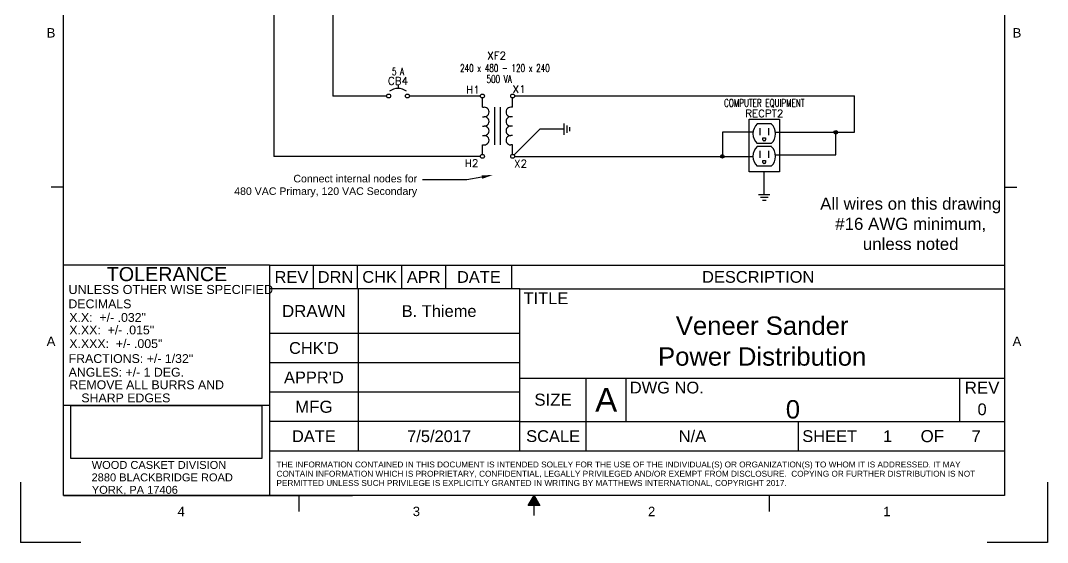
# Model space of a CAD drawing. Header units: inches. Extents: x 2 to 151, y 1 to 23.
# Drawn here: x 2.45 to 19.45, y 1.42 to 10.07 of the extents above; entities that cross this region are included whole.
import ezdxf
from ezdxf import colors
from ezdxf.entities.mleader import LeaderData, LeaderLine
from ezdxf.enums import TextEntityAlignment as Align
from ezdxf.math import Vec2, Vec3

# ---------------------------------------------------------------- set-up
doc = ezdxf.new("R2010")
doc.units = ezdxf.units.IN
doc.header["$MEASUREMENT"] = 0
for name, color, linetype in [('DESC', 150, 'Continuous'), ('SYMS', 7, 'Continuous'), ('TAGS', 150, 'Continuous'), ('TERMS', 123, 'Continuous'), ('Title Block Border', 7, 'Continuous'), ('Title Block Text', 7, 'Continuous'), ('WIRES', 7, 'Continuous')]:
    doc.layers.add(name, color=color, linetype=linetype)
doc.styles.add('Current-ANSI', font='arial.ttf')
doc.styles.add('DEFAULT-ANSI', font='arial.ttf')
doc.styles.get("Standard").update_dxf_attribs({"font": 'arial.ttf'})
doc.styles.add('Text Style5', font='arial.ttf')
doc.styles.add('WD', font='romans.shx')
picture_1 = doc.add_image_def('image1.png', size_in_pixel=(507, 141))

# ---------------------------------------------------------------- blocks, each defined once
blk = doc.blocks.new('Title Block A Portrait')
at = {"layer": 'Title Block Border'}
h = blk.add_hatch(color=256, dxfattribs=at)
h.dxf.hatch_style = 1
h.paths.add_polyline_path([(4.2978, 0.3066), (4.25, 0.3893), (4.2022, 0.3066)])
for p, q in [((0.3561, 0.3893), (0.3561, 10.6107)), ((8.1439, 10.6107), (8.1439, 0.3893)), ((0.3561, 2.9447), (0.2524, 2.9447)), ((8.1439, 2.9447), (8.2476, 2.9447)), ((2.0597, 2.297), (0.3561, 2.297)), ((2.0597, 2.297), (2.0597, 0.7589)), ((2.0597, 2.297), (8.1439, 2.297)), ((2.4247, 2.1023), (2.4247, 2.297)), ((2.7898, 2.1023), (2.7898, 2.297)), ((3.1548, 2.1023), (3.1548, 2.297)), ((3.5199, 2.1023), (3.5199, 2.297)), ((4.0675, 2.1023), (4.0675, 2.297)), ((4.1332, 2.1023), (2.0597, 2.1023)), ((2.7962, 0.7589), (2.7962, 2.1023)), ((4.1332, 0.7589), (4.1332, 2.1023)), ((4.1332, 2.1023), (8.1439, 2.1023)), ((4.1332, 1.7324), (2.0597, 1.7324)), ((4.1332, 1.489), (2.0597, 1.489)), ((4.1332, 1.3625), (8.1439, 1.3625)), ((4.6827, 1.0023), (4.6827, 1.3625)), ((5.0125, 1.0023), (5.0125, 1.3625)), ((7.7739, 1.0023), (7.7739, 1.3625)), ((4.1332, 1.2457), (2.0597, 1.2457)), ((2.0597, 1.1352), (0.3561, 1.1352)), ((4.1332, 1.0023), (2.0597, 1.0023)), ((4.1332, 1.0023), (8.1439, 1.0023)), ((4.6827, 0.7589), (4.6827, 1.0023)), ((6.4403, 0.7589), (6.4403, 1.0023)), ((2.0597, 0.7589), (8.1439, 0.7589)), ((2.0597, 0.7589), (2.0597, 0.3893)), ((0, 0.5), (0, 0)), ((8.5, 0.5), (8.5, 0)), ((8.1439, 0.3893), (0.3561, 0.3893)), ((0.3561, 0.3893), (2.747, 0.3893)), ((2.3031, 0.3893), (2.3031, 0.2569)), ((4.2022, 0.3066), (4.25, 0.3893)), ((4.25, 0.3893), (4.2978, 0.3066)), ((4.25, 0.3893), (4.2978, 0.3066)), ((6.1969, 0.3893), (6.1969, 0.2569)), ((4.2978, 0.3066), (4.2022, 0.3066)), ((4.25, 0.2238), (4.25, 0.3066)), ((0.5, 0), (0, 0)), ((8.5, 0), (8, 0))]:
    blk.add_line(p, q, dxfattribs=at)
at = {"layer": 'Title Block Border', "color": 5, "style": 'DEFAULT-ANSI'}
for s, height, p in [('DECIMALS', 0.07301, (0.3963, 1.9407)), ('X.X:  +/- .032"', 0.07301, (0.4037, 1.8277)), ('X.XX:  +/- .015"', 0.07301, (0.4037, 1.7241)), ('X.XXX:  +/- .005"', 0.07301, (0.4037, 1.611)), ('FRACTIONS: +/- 1/32"', 0.07301, (0.3982, 1.4871)), ('ANGLES: +/- 1 DEG.', 0.07301, (0.3982, 1.374)), ('WOOD CASKET DIVISION', 0.065535, (0.5891, 0.6097)), ('2880 BLACKBRIDGE ROAD', 0.065535, (0.5876, 0.5066)), ('YORK, PA 17406', 0.065535, (0.59, 0.4034))]:
    blk.add_text(s, height=height, dxfattribs=at).set_placement(p)
for s, p in [('THE INFORMATION CONTAINED IN THIS DOCUMENT IS INTENDED SOLELY FOR THE USE OF THE INDIVIDUAL(S) OR ORGANIZATION(S) TO WHOM IT IS ADDRESSED. IT MAY', (2.1184, 0.6462)), ('CONTAIN INFORMATION WHICH IS PROPRIETARY, CONFIDENTIAL, LEGALLY PRIVILEGED AND/OR EXEMPT FROM DISCLOSURE.  COPYING OR FURTHER DISTRIBUTION IS NOT', (2.1184, 0.5696)), ('PERMITTED UNLESS SUCH PRIVILEGE IS EXPLICITLY GRANTED IN WRITING BY MATTHEWS INTERNATIONAL, COPYRIGHT 2017.', (2.1184, 0.493))]:
    blk.add_text(s, height=0.0486731, dxfattribs=at).set_placement(p, align=Align.MIDDLE_LEFT)
at = {"layer": 'Title Block Border', "char_height": 0.0778, "attachment_point": 5, "style": 'Text Style5'}
for s, insert in [('B', (0.2524, 4.2223)), ('B', (8.2476, 4.2223)), ('A', (0.2524, 1.667)), ('A', (8.2476, 1.667)), ('4', (1.3296, 0.2569)), ('3', (3.2765, 0.2569)), ('2', (5.2235, 0.2569)), ('1', (7.1704, 0.2569))]:
    blk.add_mtext(s, dxfattribs=dict(at, insert=insert))
at = {"layer": 'Title Block Border', "color": 5, "attachment_point": 1, "style": 'DEFAULT-ANSI'}
for s, insert, char_height, width in [('TOLERANCE', (0.7134, 2.2819), 0.11682, 1.008096), ('\\fArial|b0|i0;\\H0.0750;UNLESS OTHER WISE SPECIFIED', (0.3966, 2.1336), 0.07301, 1.708427), ('{\\H1x;REMOVE ALL BURRS AND}', (0.4036, 1.3431), 0.07301, 2.136764), ('SHARP EDGES', (0.5035, 1.2342), 0.07301, 2.136764)]:
    blk.add_mtext(s, dxfattribs=dict(at, insert=insert, char_height=char_height, width=width))
at = {"layer": 'Title Block Border', "color": 7, "style": 'Current-ANSI'}
for s, insert, char_height, width, attachment_point in [('REV', (2.2422, 2.1997), 0.09735, 0.66161, 5), ('{\\H1x;DRN}', (2.6073, 2.1997), 0.09735, 0.66161, 5), ('CHK', (2.9723, 2.1997), 0.09735, 0.66161, 5), ('APR', (3.3374, 2.1997), 0.09735, 0.66161, 5), ('DATE', (3.7937, 2.1997), 0.09735, 0.66161, 5), ('DESCRIPTION', (6.1057, 2.1997), 0.097346, 0.66161, 5), ('{\\H1x;TITLE}', (4.1636, 2.0719), 0.097346, 0.728181, 1), ('\\fArial|b0|i0;\\H0.1000;DRAWN', (2.428, 1.9174), 0.097346, 0.66161, 5), ("{\\H1x;CHK'D}", (2.428, 1.6107), 0.097346, 0.834074, 5), ("{\\H1x;APPR'D}", (2.428, 1.3674), 0.097346, 0.251682, 5), ('{\\H1x;DWG NO.}', (5.043, 1.3321), 0.097346, 0.728181, 1), ('\\fArial|b0|i0;\\H0.1000;REV', (7.9589, 1.3321), 0.097346, 0.36409, 2), ('\\fArial|b0|i0;\\H0.1000;SIZE', (4.408, 1.1824), 0.097346, 0.302352, 5), ('\\fArial|b0|i0;\\H0.1000;MFG', (2.428, 1.124), 0.097346, 0.383483, 5), ('{\\H1x;DATE}', (2.428, 0.8806), 0.097346, 0.934179, 5), ('{\\H1x;SCALE}', (4.408, 0.8806), 0.097346, 0.899266, 5), ('{\\H1x;SHEET}', (6.4707, 0.8806), 0.097346, 0.728181, 4), ('\\fArial|b0|i0;\\H0.1000;OF', (7.547, 0.8806), 0.097346, 0.272588, 5)]:
    blk.add_mtext(s, dxfattribs=dict(at, insert=insert, char_height=char_height, width=width, attachment_point=attachment_point))
at = {"layer": 'Title Block Border', "insert": (4.8476, 1.1824), "char_height": 0.1947, "attachment_point": 5}
blk.add_mtext_dynamic_manual_height_columns('A', width=0.324109, gutter_width=1, heights=[0], dxfattribs=at)
at = {"layer": 'Title Block Border'}
blk.add_attdef('SCALE', text='', height=0.0973, dxfattribs=at).set_placement((5.5615, 0.8806), align=Align.MIDDLE_CENTER)
at = {"layer": 'Title Block Text'}
for tag, height, p in [('DRAWN_BY', 0.0973, (3.4647, 1.9174)), ('TITLE1', 0.1521, (6.1385, 1.7963)), ('CHECKED_BY', 0.0973, (3.4647, 1.6107)), ('TITLE2', 0.1521, (6.1385, 1.5408)), ('APPROVED_BY', 0.0973, (3.4647, 1.3674)), ('MFG', 0.0973, (3.4647, 1.124)), ('DWG_NO', 0.1521, (6.3932, 1.1033)), ('REV', 0.0973, (7.9589, 1.1033)), ('DATE', 0.0973, (3.4647, 0.8806)), ('SHEET_NO', 0.0973, (7.1766, 0.8806)), ('SHEET_OF', 0.0973, (7.91, 0.8806))]:
    blk.add_attdef(tag, text='', height=height, dxfattribs=at).set_placement(p, align=Align.MIDDLE_CENTER)
at = {"color": 8}
image = blk.add_image(picture_1, insert=(0.4174, 0.6961), size_in_units=(1.579, 0.4391), dxfattribs=at)
image.dxf.flags = 15
image.dxf.unprotected_set("ltscale", 0)
blk = doc.blocks.new('HCB1')
blk.add_line((0, 0.173), (0, 0.126))
for centre in [(-0.155, 0), (0.155, 0)]:
    blk.add_circle(centre, 0.0322)
blk.add_arc((0, -0.109), 0.234, 53.1301, 126.8699)
at = {"style": 'WD', "width": 0.7}
for tag, p in [('INST', (0, 0.826)), ('LOC', (0, 0.656)), ('DESC1', (0, 0.5)), ('DESC2', (0, 0.344)), ('RATING1', (0, -0.188)), ('XREF', (0, -0.344))]:
    blk.add_attdef(tag, text='', height=0.125, dxfattribs=at).set_placement(p, align=Align.CENTER)
at = {"style": 'WD'}
blk.add_attdef('TAG1', text='', height=0.125, dxfattribs=at).set_placement((0, 0.188), align=Align.CENTER)
for tag, p in [('X2LINK', (0, 0.219)), ('X8LINK', (0, 0))]:
    blk.add_attdef(tag, p, '', height=0.01, dxfattribs=at)
for tag, p, height, flags in [('X4TERM01', (-0.188, 0), 0.0125, 1), ('X1TERM02', (0.188, 0), 0.0125, 1), ('FAMILY', (0.205, 0.152), 0.01, 9), ('CONTACT', (0.205, 0.133), 0.01, 9)]:
    blk.add_attdef(tag, p, '', height=height, dxfattribs=dict(at, flags=flags))
at = {"linetype": 'Continuous', "style": 'WD', "flags": 9}
for tag, p in [('ASSYCODE', (0.219, 0.062)), ('MFG', (0.228, 0.089)), ('CAT', (0.23, 0.108))]:
    blk.add_attdef(tag, text='', height=0.01, dxfattribs=at).set_placement(p, align=Align.CENTER)
at = {"linetype": 'Continuous', "style": 'WD', "flags": 8}
blk.add_attdef('TERM01', text='', height=0.125, dxfattribs=at).set_placement((-0.25, -0.031), align=Align.TOP_RIGHT)
blk.add_attdef('TERM02', text='', height=0.125, dxfattribs=at).set_placement((0.25, -0.031), align=Align.TOP_LEFT)
blk = doc.blocks.new('HXF1')
for p, q in [((-0.469, 0), (-0.312, 0)), ((-0.312, 0), (-0.312, -0.031)), ((-0.156, 0), (-0.156, -0.031)), ((0, 0), (0, -0.031)), ((0.156, 0), (0.156, -0.031)), ((0.312, 0), (0.467, 0)), ((0.312, 0), (0.312, -0.031)), ((-0.312, -0.203), (0.312, -0.203)), ((-0.312, -0.297), (0.312, -0.297)), ((-0.469, -0.5), (-0.312, -0.5)), ((-0.312, -0.5), (-0.312, -0.469)), ((-0.156, -0.5), (-0.156, -0.469)), ((0, -0.5), (0, -0.469)), ((0.156, -0.5), (0.156, -0.469)), ((0.312, -0.5), (0.312, -0.469)), ((0.312, -0.5), (0.467, -0.5))]:
    blk.add_line(p, q)
for centre in [(-0.501, 0), (0.499, 0), (-0.501, -0.5), (0.499, -0.5)]:
    blk.add_circle(centre, 0.0322)
for centre, start, end in [((-0.234, -0.031), 180, 0.001), ((-0.078, -0.031), 180, 0.001), ((0.078, -0.031), 180, 0.001), ((0.234, -0.031), 180, 0.001), ((-0.234, -0.469), 0.001, 180.002), ((-0.078, -0.469), 0.001, 180.002), ((0.078, -0.469), 0.001, 180.002), ((0.234, -0.469), 0.001, 180.002)]:
    blk.add_arc(centre, 0.0781, start, end)
at = {"style": 'WD', "width": 0.7}
for tag, p in [('INST', (-0.591, 0.006)), ('LOC', (-0.591, -0.164)), ('DESC1', (-0.591, -0.32)), ('DESC2', (-0.591, -0.476))]:
    blk.add_attdef(tag, text='', height=0.125, dxfattribs=at).set_placement(p, align=Align.RIGHT)
at = {"linetype": 'Continuous', "style": 'WD', "flags": 8}
for tag, p in [('TERM03', (-0.031, 0.016)), ('TERM02', (0.438, 0.016))]:
    blk.add_attdef(tag, text='', height=0.125, dxfattribs=at).set_placement(p, align=Align.RIGHT)
at = {"style": 'WD'}
for tag, p, height, flags in [('X4TERM01', (-0.533, 0), 0.0125, 1), ('X2TERM01', (-0.501, 0.032), 0.0125, 1), ('X2TERM03', (0, 0.009), 0.0125, 1), ('X2TERM02', (0.499, 0.032), 0.0125, 1), ('X1TERM02', (0.531, 0), 0.0125, 1), ('FAMILY', (0.46, -0.247), 0.01, 9), ('X4TERM04', (-0.533, -0.5), 0.0125, 1), ('X8TERM06', (0, -0.507), 0.0125, 1), ('X1TERM05', (0.531, -0.5), 0.0125, 1), ('X8TERM04', (-0.501, -0.532), 0.0125, 1), ('X8TERM05', (0.499, -0.532), 0.0125, 1)]:
    blk.add_attdef(tag, p, '', height=height, dxfattribs=dict(at, flags=flags))
at = {"linetype": 'Continuous', "style": 'WD', "flags": 8}
blk.add_attdef('TERM01', (-0.438, 0.016), '', height=0.125, dxfattribs=at)
at = {"style": 'WD'}
blk.add_attdef('TAG1', (0.524, -0.219), '', height=0.125, dxfattribs=at)
at = {"linetype": 'Continuous', "style": 'WD', "flags": 9}
for tag, p in [('ASSYCODE', (0.487, -0.313)), ('MFG', (0.484, -0.295)), ('CAT', (0.485, -0.275))]:
    blk.add_attdef(tag, text='', height=0.01, dxfattribs=at).set_placement(p, align=Align.CENTER)
at = {"style": 'WD', "width": 0.7}
blk.add_attdef('RATING1', (0.556, -0.375), '', height=0.125, dxfattribs=at)
at = {"linetype": 'Continuous', "style": 'WD', "flags": 8}
for tag, p in [('TERM06', (-0.031, -0.516)), ('TERM05', (0.438, -0.516))]:
    blk.add_attdef(tag, text='', height=0.125, dxfattribs=at).set_placement(p, align=Align.TOP_RIGHT)
blk.add_attdef('TERM04', text='', height=0.125, dxfattribs=at).set_placement((-0.438, -0.516), align=Align.TOP_LEFT)
blk = doc.blocks.new('HGND2')
for p, q in [((0, 0.09375), (0, -0.09375)), ((0.046875, 0.0625), (0.046875, -0.0625)), ((0.09375, 0.03125), (0.09375, -0.03125))]:
    blk.add_line(p, q)
at = {"style": 'WD', "flags": 1}
blk.add_attdef('X4TERM01', (0, 0), '', height=0.01, dxfattribs=at)
blk = doc.blocks.new('HCN1RDUP')
for p, q in [((-0.25, 0.219), (0.25, 0.219)), ((-0.25, -0.656), (-0.25, 0.219)), ((0.25, 0.219), (0.25, -0.656)), ((0.117, 0.14), (-0.117, 0.14)), ((-0.071, 0.071), (-0.071, -0.046)), ((0.07, 0.071), (0.07, -0.046)), ((-0.024, -0.093), (0.023, -0.093)), ((-0.024, -0.125), (-0.024, -0.093)), ((0.008, -0.14), (-0.009, -0.14)), ((0.023, -0.093), (0.023, -0.125)), ((0.117, -0.187), (-0.117, -0.187)), ((0.117, -0.235), (-0.117, -0.235)), ((-0.071, -0.304), (-0.071, -0.421)), ((0.07, -0.304), (0.07, -0.421)), ((-0.024, -0.468), (0.023, -0.468)), ((-0.024, -0.5), (-0.024, -0.468)), ((0.023, -0.468), (0.023, -0.5)), ((0.25, -0.656), (-0.25, -0.656)), ((0.117, -0.562), (-0.117, -0.562)), ((0.008, -0.515), (-0.009, -0.515))]:
    blk.add_line(p, q)
for centre, radius, start, end in [((0.039, -0.023), 0.226, 133.6028, 226.3972), ((-0.039, -0.023), 0.226, 313.6028, 46.3972), ((-0.009, -0.125), 0.015, 180, 270), ((0.008, -0.125), 0.015, 270, 0), ((0.039, -0.398), 0.226, 133.6028, 226.3972), ((-0.039, -0.398), 0.226, 313.6028, 46.3972), ((-0.009, -0.5), 0.015, 180, 270), ((0.008, -0.5), 0.015, 270, 0)]:
    blk.add_arc(centre, radius, start, end)
at = {"style": 'WD'}
for tag, width, p in [('INST', 0.7, (0, 1.045)), ('LOC', 0.7, (0, 0.875)), ('DESC1', 0.7, (0, 0.719)), ('DESC2', 0.7, (0, 0.562)), ('RATING1', 0.9, (0, 0.406))]:
    blk.add_attdef(tag, text='', height=0.125, dxfattribs=dict(at, width=width)).set_placement(p, align=Align.CENTER)
blk.add_attdef('TAG1', text='', height=0.125, dxfattribs=at).set_placement((0, 0.25), align=Align.CENTER)
for tag, p, height, flags in [('X4TERM01', (-0.188, 0), 0.0125, 1), ('X1TERM02', (0.188, 0), 0.0125, 1), ('FAMILY', (0.205, 0.152), 0.01, 9), ('X8TERM03', (0, -0.14), 0.0125, 1), ('X4TERM04', (-0.188, -0.375), 0.0125, 1), ('X8TERM06', (0, -0.515), 0.0125, 1), ('X1TERM05', (0.188, -0.375), 0.0125, 1)]:
    blk.add_attdef(tag, p, '', height=height, dxfattribs=dict(at, flags=flags))
at = {"linetype": 'Continuous', "style": 'WD', "flags": 9}
for tag, p in [('ASSYCODE', (0.23, 0.071)), ('MFG', (0.228, 0.089)), ('CAT', (0.23, 0.108))]:
    blk.add_attdef(tag, text='', height=0.01, dxfattribs=at).set_placement(p, align=Align.CENTER)
at = {"linetype": 'Continuous', "style": 'WD', "flags": 8}
for tag, p in [('TERM01', (-0.281, -0.016)), ('TERM04', (-0.281, -0.391))]:
    blk.add_attdef(tag, text='', height=0.125, dxfattribs=at).set_placement(p, align=Align.TOP_RIGHT)
for tag, p in [('TERM02', (0.281, -0.016)), ('TERM05', (0.281, -0.391)), ('TERM06', (0.08, -0.587))]:
    blk.add_attdef(tag, text='', height=0.125, dxfattribs=at).set_placement(p, align=Align.TOP_LEFT)
blk = doc.blocks.new('WDDOT')
for radius in [0.03, 0.0187, 0.00929]:
    blk.add_circle((0, 0), radius)

msp = doc.modelspace()

# ---------------------------------------------------------------- linework, layer by layer
at = {"layer": 'WIRES'}
for p, q in [((6.645, 17.637), (6.645, 7.821)), ((7.621, 16.665), (7.621, 8.821)), ((8.514, 8.821), (7.621, 8.821)), ((10.066, 8.821), (8.889, 8.821)), ((10.632, 8.822), (16.259, 8.822)), ((16.259, 8.219), (16.259, 8.822)), ((11.049, 8.272), (10.621, 7.844)), ((11.447, 8.272), (11.049, 8.272)), ((14.576, 8.219), (14.07, 8.219)), ((14.07, 8.219), (14.07, 7.821)), ((14.951, 8.219), (16.259, 8.219)), ((15.948, 7.844), (15.948, 8.219)), ((10.066, 7.821), (6.645, 7.821)), ((10.632, 7.821), (14.577, 7.821)), ((14.951, 7.844), (15.948, 7.844)), ((14.764, 7.184), (14.764, 7.563))]:
    msp.add_line(p, q, dxfattribs=at)

# ---------------------------------------------------------------- block references
at = {"xscale": 2, "yscale": 2, "zscale": 2}
msp.add_blockref('Title Block A Portrait', (2.452, 1.423), dxfattribs=at).add_auto_attribs({'DWG_NO': '0', 'REV': '0', 'TITLE1': 'Veneer Sander', 'TITLE2': 'Power Distribution', 'DRAWN_BY': 'B. Thieme', 'DATE': '7/5/2017', 'SCALE': 'N/A', 'SHEET_NO': '1', 'SHEET_OF': '7'})
at = {"layer": 'SYMS'}
ref = msp.add_blockref('HXF1', (10.098, 8.322), dxfattribs=dict(at, rotation=89.99999999999999))
ref.add_attrib('TERM04', 'X2', dxfattribs={"layer": 'TERMS', "linetype": 'Continuous', "height": 0.125, "style": 'WD', "flags": 8}).set_placement((10.623, 7.764), align=Align.TOP_LEFT)
ref.add_attrib('TERM05', 'X1', dxfattribs={"layer": 'TERMS', "linetype": 'Continuous', "height": 0.125, "style": 'WD', "flags": 8}).set_placement((10.813, 8.997), align=Align.TOP_RIGHT)
ref.add_attrib('TAG1', 'XF2', (10.179, 9.426), dxfattribs={"layer": 'TAGS', "height": 0.125, "style": 'WD'})
ref.add_attrib('DESC1', '500 VA', dxfattribs={"layer": 'DESC', "height": 0.125, "style": 'WD', "width": 0.7}).set_placement((10.586, 9.039), align=Align.RIGHT)
ref.add_attrib('DESC2', '240 x 480 - 120 x 240', dxfattribs={"layer": 'DESC', "height": 0.125, "style": 'WD', "width": 0.7}).set_placement((11.213, 9.221), align=Align.RIGHT)
ref.add_attrib('TERM02', 'H1', dxfattribs={"layer": 'TERMS', "linetype": 'Continuous', "height": 0.125, "style": 'WD', "flags": 8}).set_placement((10.052, 8.862), align=Align.RIGHT)
ref.add_attrib('TERM01', 'H2', (9.805, 7.645), dxfattribs={"layer": 'TERMS', "linetype": 'Continuous', "height": 0.125, "style": 'WD', "flags": 8})
ref = msp.add_blockref('HCB1', (8.701, 8.821), dxfattribs=at)
ref.add_attrib('DESC2', '5 A', dxfattribs={"layer": 'DESC', "height": 0.125, "style": 'WD', "width": 0.7}).set_placement((8.701, 9.165), align=Align.CENTER)
ref.add_attrib('TAG1', 'CB4', dxfattribs={"layer": 'TAGS', "height": 0.125, "style": 'WD'}).set_placement((8.701, 9.008), align=Align.CENTER)
ref = msp.add_blockref('HCN1RDUP', (14.764, 8.219), dxfattribs=at)
ref.add_attrib('DESC2', 'COMPUTER EQUIPMENT', dxfattribs={"layer": 'DESC', "height": 0.125, "style": 'WD', "width": 0.7}).set_placement((14.764, 8.643), align=Align.CENTER)
ref.add_attrib('TAG1', 'RECPT2', dxfattribs={"layer": 'TAGS', "height": 0.125, "style": 'WD'}).set_placement((14.764, 8.469), align=Align.CENTER)
for name, p in [('HGND2', (11.447, 8.272)), ('WDDOT', (15.948, 8.219)), ('WDDOT', (14.07, 7.821))]:
    msp.add_blockref(name, p, dxfattribs=at)
at = {"layer": 'SYMS', "rotation": 270}
msp.add_blockref('HGND2', (14.764, 7.184), dxfattribs=at)

# ---------------------------------------------------------------- texts
at = {"layer": 'DESC', "insert": (17.188, 6.702), "char_height": 0.2, "attachment_point": 5}
msp.add_mtext_dynamic_manual_height_columns('All wires on this drawing #16 AWG minimum, unless noted', width=3.00028, gutter_width=1, heights=[0], dxfattribs=at)

# ---------------------------------------------------------------- leaders
at = {"layer": 'DESC'}
ml = msp.add_multileader_mtext('Standard', dxfattribs=at)
ml.set_content('Connect internal nodes for \\P480 VAC Primary, 120 VAC Secondary ', color=256)
ml.set_leader_properties()
ml.build(insert=Vec2(0, 0))
ml.multileader.update_dxf_attribs({"dogleg_length": 0.36, "arrow_head_size": 0.18})
ctx = ml.context
ctx.base_point, ctx.char_height, ctx.arrow_head_size, ctx.landing_gap_size, ctx.plane_origin = Vec3(5.902, 7.431), 0.125, 0.18, 0.09, Vec3(6.32, 5.584)
ctx.text_align_type = 2
notes = []
notes.append((ctx, [(1, (1, 1, 0), (9.839, 7.431), (-1, 0), 0.732, [(0, [(10.267, 7.511)], 0, [])])]))
ctx.mtext.insert, ctx.mtext.alignment, ctx.mtext.flow_direction = Vec3(9.017, 7.515), 3, 5
for ctx, leaders in notes:
    for number, flags, end, landing, length, lines in leaders:
        leader = LeaderData()
        leader.index, (leader.has_last_leader_line, leader.has_dogleg_vector, leader.attachment_direction) = number, flags
        leader.last_leader_point, leader.dogleg_vector, leader.dogleg_length = Vec3(end), Vec3(landing), length
        for number, points, colour, breaks in lines:
            line = LeaderLine()
            line.index, line.vertices, line.color, line.breaks = number, Vec3.list(points), colors.encode_raw_color(colour), breaks
            leader.lines.append(line)
        ctx.leaders.append(leader)

doc.saveas('drawing.dxf')
